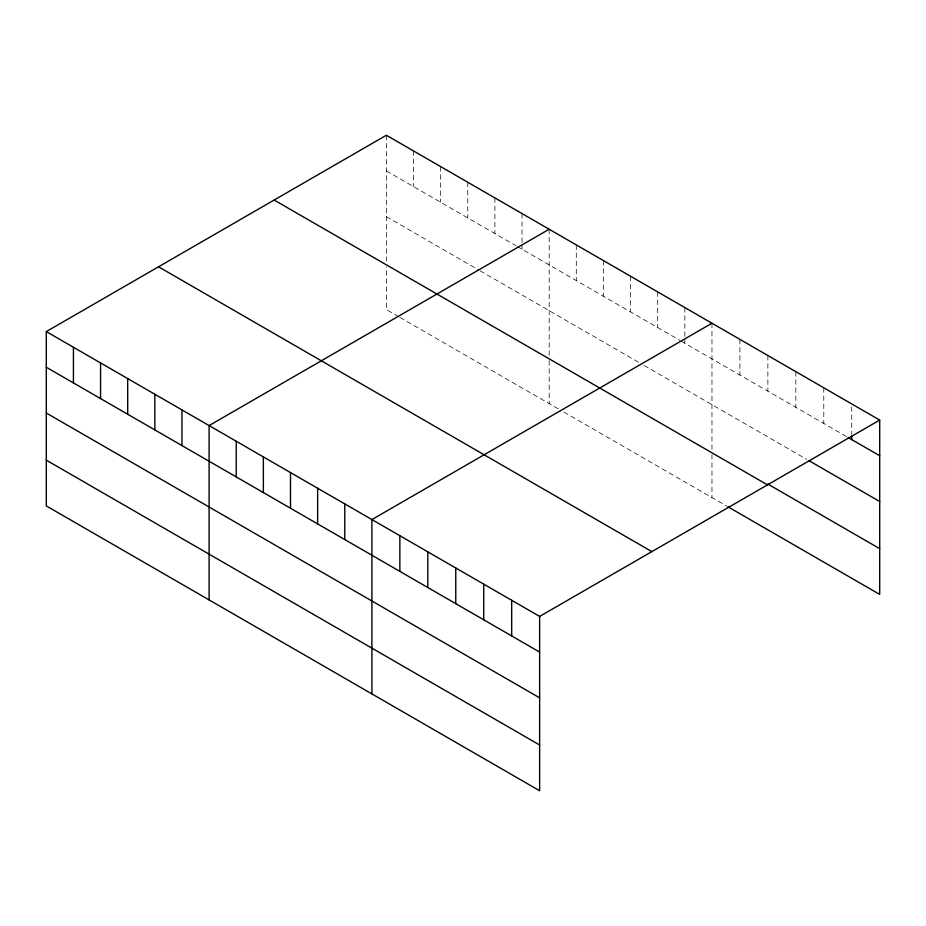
<?xml version="1.0" encoding="UTF-8"?>
<svg xmlns="http://www.w3.org/2000/svg" width="926" height="926" viewBox="0 0 926 926"><rect width="100%" height="100%" fill="white"/><g stroke="black" fill="none" stroke-linecap="round" stroke-linejoin="round"><path stroke-width="0.69" stroke-dasharray="4.63 3.47" d="M386.362 135.254L386.362 261.051M386.362 170.916L515.863 245.679M517.102 246.397L679.904 340.386M681.131 341.104L846.885 436.794M386.362 216.684L478.869 270.079M480.096 270.797L639.195 362.656M644.137 365.504L806.778 459.4M398.701 316.715L386.362 309.585L386.362 266.688M399.928 317.421L559.026 409.28M563.969 412.128L726.551 506.001M851.746 406.792L851.746 433.889M823.793 387.797L823.793 423.46M795.828 371.65L795.828 407.324M767.874 355.515L767.874 391.177M739.92 339.379L739.92 375.042M711.967 323.232L711.967 450.43M711.967 454.678L711.967 497.575M684.835 307.571L684.835 337.527M684.835 338.951L684.835 343.233M657.703 291.91L657.703 327.572M630.571 276.237L630.571 311.9M603.428 260.576L603.428 296.239M576.296 244.904L576.296 280.578M549.164 229.243L549.164 356.429M549.164 360.677L549.164 403.586M522.033 213.582L522.033 243.538M522.033 244.962L522.033 249.244M494.901 197.909L494.901 233.584M467.769 182.248L467.769 217.911M440.637 166.576L440.637 202.25M413.494 150.915L413.494 186.577"/><path stroke-width="1.39" d="M46.3 331.589L539.638 616.415L539.638 790.746L46.3 505.92L46.3 331.589L386.362 135.254L879.7 420.08L879.7 594.411L727.767 506.696M549.164 229.243L209.102 425.578L209.102 599.921M711.967 323.232L371.905 519.567L371.905 693.91M539.638 616.415L879.7 420.08M848.1 437.5L879.7 455.742M809.208 460.801L879.7 501.498M767.874 484.09L879.7 548.655M274.142 200.039L767.48 484.865M158.52 266.792L651.858 551.618M46.3 367.252L539.638 652.078M46.3 413.019L539.638 697.834M46.3 460.164L539.638 744.99M851.746 435.324L851.746 439.607M511.684 600.268L511.684 635.93M483.719 584.132L483.719 619.795M455.766 567.985L455.766 603.659M427.812 551.85L427.812 587.512M399.858 535.714L399.858 571.377M344.773 503.906L344.773 539.569M317.63 488.233L317.63 523.908M290.498 472.573L290.498 508.235M263.366 456.912L263.366 492.574M236.234 441.239L236.234 476.913M181.971 409.917L181.971 445.58M154.839 394.245L154.839 429.907M127.695 378.584L127.695 414.246M100.564 362.911L100.564 398.585M73.432 347.25L73.432 382.913"/></g></svg>
